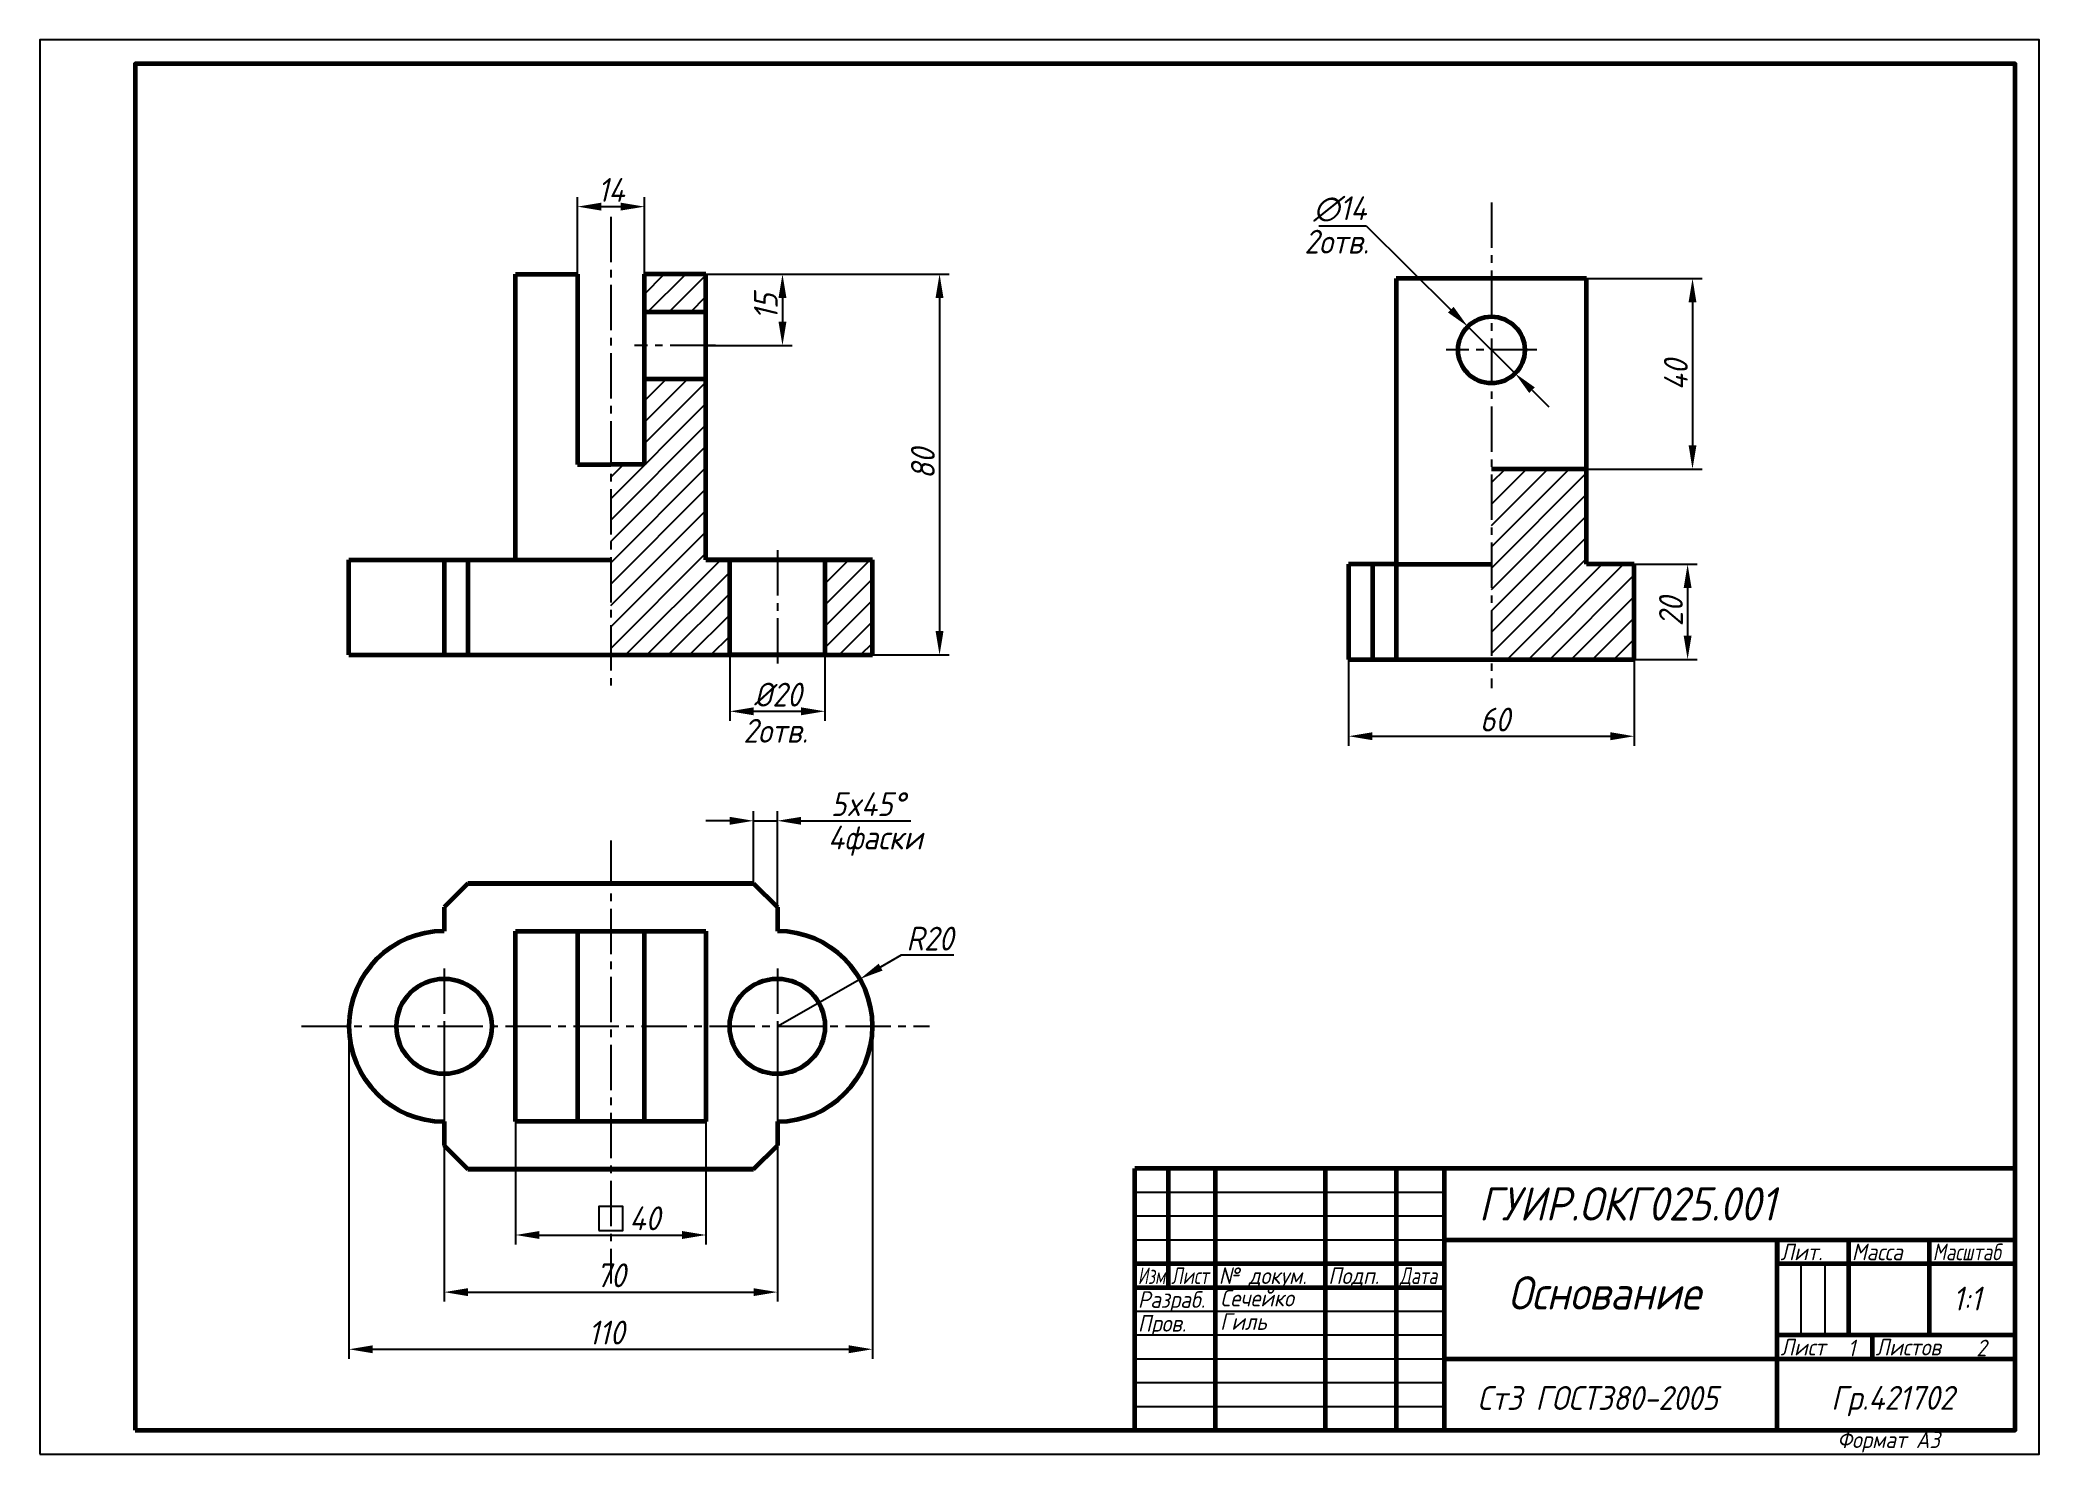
# Model space of a CAD drawing. Header units: millimetres. Extents: x 0 to 420, y 0 to 297.
import ezdxf

# ---------------------------------------------------------------- set-up
doc = ezdxf.new("R2010")
doc.units = ezdxf.units.MM
doc.header["$LTSCALE"] = 0.5
doc.linetypes.add('осевая2', pattern=[28.575, 19.05, -3.175, 3.175, -3.175])
doc.layers.get('0').update_dxf_attribs({"lineweight": 60})
doc.layers.get('Defpoints').update_dxf_attribs({"color": 5})
doc.layers.add('1-оси', color=1, linetype='осевая2')
doc.layers.add('3-размеры', color=6, linetype='Continuous')
doc.layers.add('2-штриховка', color=7, linetype='Continuous', true_color=0x00c7c7)
doc.layers.add('4-текст', color=7, linetype='Continuous', true_color=0x00ad00)
doc.styles.get("Standard").update_dxf_attribs({"font": 'isocpeui.ttf', "width": 0.9})
doc.dimstyles.new('Standart', dxfattribs={"dimtxt": 5, "dimasz": 5, "dimexe": 2, "dimexo": 0, "dimgap": 1, "dimtad": 1, "dimtoh": 1, "dimdec": 0, "dimtxsty": 'Standard', "dimcen": 2.5, "dimadec": 0, "dimazin": 0, "dimtfac": 1, "dimtdec": 0, "dimtmove": 0, "dimatfit": 3, "dimldrblk": 'DOTSMALL', "dimfxl": 1, "dimarcsym": 0})

# ---------------------------------------------------------------- blocks, each defined once
blk = doc.blocks.new('*D3')
at = {"layer": '3-размеры', "color": 0, "lineweight": -2, "transparency": 16777216}
for p, q in [((112.92, 247.83), (112.92, 264)), ((117.92, 262), (122, 262)), ((127, 247.83), (127, 264))]:
    blk.add_line(p, q, dxfattribs=at)
at = {"layer": '3-размеры', "color": 0, "transparency": 16777216}
for points in [[(117.92, 262.83), (117.92, 261.17), (112.92, 262)], [(122, 262.83), (122, 261.17), (127, 262)]]:
    blk.add_solid(points, dxfattribs=at)
at = {"layer": 'Defpoints', "color": 0, "transparency": 16777216}
for p in [(127, 262), (112.92, 247.83), (127, 247.83)]:
    blk.add_point(p, dxfattribs=at)
at = {"layer": '3-размеры', "color": 0, "transparency": 16777216, "insert": (120, 265.5), "char_height": 5, "attachment_point": 5}
blk.add_mtext('14', dxfattribs=at)
blk = doc.blocks.new('_DotSmall')
at = {"color": 0, "linetype": 'ByBlock', "const_width": 0.5}
blk.add_lwpolyline([(-0.0625, 0, 1), (0.0625, 0, 1)], format="xyb", close=True, dxfattribs=at)
blk = doc.blocks.new('*D4')
at = {"layer": '3-размеры', "color": 0, "lineweight": -2, "transparency": 16777216}
for p, q in [((139.92, 247.83), (158, 247.83)), ((156, 242.83), (156, 237.83)), ((139.92, 232.83), (158, 232.83))]:
    blk.add_line(p, q, dxfattribs=at)
at = {"layer": '3-размеры', "color": 0, "transparency": 16777216}
for points in [[(155.17, 242.83), (156.83, 242.83), (156, 247.83)], [(155.17, 237.83), (156.83, 237.83), (156, 232.83)]]:
    blk.add_solid(points, dxfattribs=at)
at = {"layer": 'Defpoints', "color": 0, "transparency": 16777216}
for p in [(139.92, 247.83), (139.92, 232.83), (156, 232.83)]:
    blk.add_point(p, dxfattribs=at)
at = {"layer": '3-размеры', "color": 0, "transparency": 16777216, "insert": (152.5, 241), "char_height": 5, "attachment_point": 5, "rotation": 90}
blk.add_mtext('15', dxfattribs=at)
blk = doc.blocks.new('*D5')
at = {"layer": '3-размеры', "color": 0, "lineweight": -2, "transparency": 16777216}
for p, q in [((139.92, 247.83), (191, 247.83)), ((189, 242.83), (189, 172.83)), ((144.92, 167.83), (191, 167.83))]:
    blk.add_line(p, q, dxfattribs=at)
at = {"layer": '3-размеры', "color": 0, "transparency": 16777216}
for points in [[(188.17, 242.83), (189.83, 242.83), (189, 247.83)], [(188.17, 172.83), (189.83, 172.83), (189, 167.83)]]:
    blk.add_solid(points, dxfattribs=at)
at = {"layer": 'Defpoints', "color": 0, "transparency": 16777216}
for p in [(139.92, 247.83), (144.92, 167.83), (189, 167.83)]:
    blk.add_point(p, dxfattribs=at)
at = {"layer": '3-размеры', "color": 0, "transparency": 16777216, "insert": (185.5, 208), "char_height": 5, "attachment_point": 5, "rotation": 90}
blk.add_mtext('80', dxfattribs=at)
blk = doc.blocks.new('*D6')
at = {"layer": '3-размеры', "color": 0, "lineweight": -2, "transparency": 16777216}
for p, q in [((268.66, 258), (278.61, 258)), ((278.61, 258), (296.43, 240.34)), ((309.93, 226.96), (299.98, 236.82)), ((313.48, 223.45), (317.03, 219.93))]:
    blk.add_line(p, q, dxfattribs=at)
at = {"layer": '3-размеры', "color": 0, "transparency": 16777216}
for points in [[(297.02, 240.93), (295.84, 239.75), (299.98, 236.82)], [(314.06, 224.04), (312.89, 222.85), (309.93, 226.96)]]:
    blk.add_solid(points, dxfattribs=at)
at = {"layer": 'Defpoints', "color": 0, "transparency": 16777216}
for p in [(299.98, 236.82), (309.93, 226.96)]:
    blk.add_point(p, dxfattribs=at)
at = {"layer": '3-размеры', "color": 0, "transparency": 16777216, "insert": (273.13, 261.5), "char_height": 5, "attachment_point": 5}
blk.add_mtext('∅14', dxfattribs=at)
blk = doc.blocks.new('*D7')
at = {"layer": '3-размеры', "color": 0, "lineweight": -2, "transparency": 16777216}
for p, q in [((180.95, 104.75), (176.61, 102.26)), ((191.98, 104.75), (180.95, 104.75)), ((154.92, 89.83), (172.28, 99.77))]:
    blk.add_line(p, q, dxfattribs=at)
at = {"layer": '3-размеры', "color": 0, "transparency": 16777216}
blk.add_solid([(176.2, 102.98), (177.03, 101.54), (172.28, 99.77)], dxfattribs=at)
at = {"layer": 'Defpoints', "color": 0, "transparency": 16777216}
for p in [(172.28, 99.77), (154.92, 89.83)]:
    blk.add_point(p, dxfattribs=at)
at = {"layer": '3-размеры', "color": 0, "transparency": 16777216, "insert": (186.96, 108.25), "char_height": 5, "attachment_point": 5}
blk.add_mtext('R20', dxfattribs=at)
blk = doc.blocks.new('*D8')
at = {"layer": '3-размеры', "color": 0, "lineweight": -2, "transparency": 16777216}
for p, q in [((64.92, 89.83), (64.92, 20)), ((174.92, 89.83), (174.92, 20)), ((69.92, 22), (169.92, 22))]:
    blk.add_line(p, q, dxfattribs=at)
at = {"layer": '3-размеры', "color": 0, "transparency": 16777216}
for points in [[(69.92, 22.83), (69.92, 21.17), (64.92, 22)], [(169.92, 22.83), (169.92, 21.17), (174.92, 22)]]:
    blk.add_solid(points, dxfattribs=at)
at = {"layer": 'Defpoints', "color": 0, "transparency": 16777216}
for p in [(64.92, 89.83), (174.92, 89.83), (174.92, 22)]:
    blk.add_point(p, dxfattribs=at)
at = {"layer": '3-размеры', "color": 0, "transparency": 16777216, "insert": (119, 25.5), "char_height": 5, "attachment_point": 5}
blk.add_mtext('110', dxfattribs=at)
blk = doc.blocks.new('*D9')
at = {"layer": '3-размеры', "color": 0, "lineweight": -2, "transparency": 16777216}
for p, q in [((99.92, 69.83), (99.92, 44)), ((139.92, 69.83), (139.92, 44)), ((104.92, 46), (134.92, 46))]:
    blk.add_line(p, q, dxfattribs=at)
at = {"layer": '3-размеры', "color": 0, "transparency": 16777216}
for points in [[(104.92, 46.83), (104.92, 45.17), (99.92, 46)], [(134.92, 46.83), (134.92, 45.17), (139.92, 46)]]:
    blk.add_solid(points, dxfattribs=at)
at = {"layer": 'Defpoints', "color": 0, "transparency": 16777216}
for p in [(99.92, 69.83), (139.92, 69.83), (139.92, 46)]:
    blk.add_point(p, dxfattribs=at)
at = {"layer": '3-размеры', "color": 0, "transparency": 16777216, "insert": (119.92, 49.5), "char_height": 5, "attachment_point": 5}
blk.add_mtext('     40', dxfattribs=at)
blk = doc.blocks.new('*D10')
at = {"layer": '3-размеры', "color": 0, "lineweight": -2, "transparency": 16777216}
for p, q in [((84.92, 89.83), (84.92, 32)), ((154.92, 89.83), (154.92, 32)), ((89.92, 34), (149.92, 34))]:
    blk.add_line(p, q, dxfattribs=at)
at = {"layer": '3-размеры', "color": 0, "transparency": 16777216}
for points in [[(89.92, 34.83), (89.92, 33.17), (84.92, 34)], [(149.92, 34.83), (149.92, 33.17), (154.92, 34)]]:
    blk.add_solid(points, dxfattribs=at)
at = {"layer": 'Defpoints', "color": 0, "transparency": 16777216}
for p in [(84.92, 89.83), (154.92, 89.83), (154.92, 34)]:
    blk.add_point(p, dxfattribs=at)
at = {"layer": '3-размеры', "color": 0, "transparency": 16777216, "insert": (119.92, 37.53), "char_height": 5, "attachment_point": 5}
blk.add_mtext('70', dxfattribs=at)
blk = doc.blocks.new('*D11')
at = {"layer": '3-размеры', "color": 0, "lineweight": -2, "transparency": 16777216}
for p, q in [((149.92, 119.83), (149.92, 135)), ((154.92, 114.83), (154.92, 135)), ((144.92, 133), (139.92, 133)), ((149.92, 133), (154.92, 133)), ((159.92, 133), (182.96, 133))]:
    blk.add_line(p, q, dxfattribs=at)
at = {"layer": '3-размеры', "color": 0, "transparency": 16777216}
for points in [[(144.92, 133.83), (144.92, 132.17), (149.92, 133)], [(159.92, 133.83), (159.92, 132.17), (154.92, 133)]]:
    blk.add_solid(points, dxfattribs=at)
at = {"layer": 'Defpoints', "color": 0, "transparency": 16777216}
for p in [(149.92, 133), (149.92, 119.83), (154.92, 114.83)]:
    blk.add_point(p, dxfattribs=at)
at = {"layer": '3-размеры', "color": 0, "transparency": 16777216, "insert": (173.94, 136.5), "char_height": 5, "width": 3.1636, "attachment_point": 5}
blk.add_mtext('5x45°', dxfattribs=at)
blk = doc.blocks.new('*D12')
at = {"layer": '3-размеры', "color": 0, "lineweight": -2, "transparency": 16777216}
for p, q in [((144.92, 167.83), (144.92, 154)), ((164.92, 167.83), (164.92, 154)), ((149.92, 156), (159.92, 156))]:
    blk.add_line(p, q, dxfattribs=at)
at = {"layer": '3-размеры', "color": 0, "transparency": 16777216}
for points in [[(149.92, 156.83), (149.92, 155.17), (144.92, 156)], [(159.92, 156.83), (159.92, 155.17), (164.92, 156)]]:
    blk.add_solid(points, dxfattribs=at)
at = {"layer": 'Defpoints', "color": 0, "transparency": 16777216}
for p in [(144.92, 167.83), (164.92, 167.83), (164.92, 156)]:
    blk.add_point(p, dxfattribs=at)
at = {"layer": '3-размеры', "color": 0, "transparency": 16777216, "insert": (155, 159.5), "char_height": 5, "width": 6.2966, "attachment_point": 5}
blk.add_mtext('%%C20', dxfattribs=at)
blk = doc.blocks.new('*D13')
at = {"layer": '3-размеры', "color": 0, "lineweight": -2, "transparency": 16777216}
for p, q in [((274.95, 166.89), (274.95, 148.76)), ((334.95, 166.89), (334.95, 148.76)), ((279.95, 150.76), (329.95, 150.76))]:
    blk.add_line(p, q, dxfattribs=at)
at = {"layer": '3-размеры', "color": 0, "transparency": 16777216}
for points in [[(279.95, 151.6), (279.95, 149.93), (274.95, 150.76)], [(329.95, 151.6), (329.95, 149.93), (334.95, 150.76)]]:
    blk.add_solid(points, dxfattribs=at)
at = {"layer": 'Defpoints', "color": 0, "transparency": 16777216}
for p in [(274.95, 166.89), (334.95, 166.89), (334.95, 150.76)]:
    blk.add_point(p, dxfattribs=at)
at = {"layer": '3-размеры', "color": 0, "transparency": 16777216, "insert": (305.69, 154.26), "char_height": 5, "attachment_point": 5}
blk.add_mtext('60', dxfattribs=at)
blk = doc.blocks.new('*D14')
at = {"layer": '3-размеры', "color": 0, "lineweight": -2, "transparency": 16777216}
for p, q in [((334.95, 186.89), (348.17, 186.89)), ((346.17, 181.89), (346.17, 171.89)), ((334.95, 166.89), (348.17, 166.89))]:
    blk.add_line(p, q, dxfattribs=at)
at = {"layer": '3-размеры', "color": 0, "transparency": 16777216}
for points in [[(345.34, 181.89), (347, 181.89), (346.17, 186.89)], [(345.34, 171.89), (347, 171.89), (346.17, 166.89)]]:
    blk.add_solid(points, dxfattribs=at)
at = {"layer": 'Defpoints', "color": 0, "transparency": 16777216}
for p in [(334.95, 186.89), (334.95, 166.89), (346.17, 166.89)]:
    blk.add_point(p, dxfattribs=at)
at = {"layer": '3-размеры', "color": 0, "transparency": 16777216, "insert": (342.67, 176.94), "char_height": 5, "attachment_point": 5, "rotation": 90}
blk.add_mtext('20', dxfattribs=at)
blk = doc.blocks.new('*D15')
at = {"layer": '3-размеры', "color": 0, "lineweight": -2, "transparency": 16777216}
for p, q in [((324.95, 246.89), (349.2, 246.89)), ((347.2, 241.89), (347.2, 211.89)), ((324.95, 206.89), (349.2, 206.89))]:
    blk.add_line(p, q, dxfattribs=at)
at = {"layer": '3-размеры', "color": 0, "transparency": 16777216}
for points in [[(346.37, 241.89), (348.03, 241.89), (347.2, 246.89)], [(346.37, 211.89), (348.03, 211.89), (347.2, 206.89)]]:
    blk.add_solid(points, dxfattribs=at)
at = {"layer": 'Defpoints', "color": 0, "transparency": 16777216}
for p in [(324.95, 246.89), (324.95, 206.89), (347.2, 206.89)]:
    blk.add_point(p, dxfattribs=at)
at = {"layer": '3-размеры', "color": 0, "transparency": 16777216, "insert": (343.7, 226.63), "char_height": 5, "attachment_point": 5, "rotation": 90}
blk.add_mtext('40', dxfattribs=at)

msp = doc.modelspace()

# ---------------------------------------------------------------- hatches: boundary and pattern name
at = {"layer": '2-штриховка'}
h = msp.add_hatch(dxfattribs=at)
h.set_pattern_fill('ANSI31', color=256)
h.set_pattern_definition([(45, (-5.0783, -5.1682), (-2.245064, 2.245064), [])])
h.paths.add_polyline_path([(126.92, 207.83), (119.92, 207.83), (119.92, 187.83), (139.92, 187.83), (139.92, 225.83), (126.92, 225.83)])
h.paths.add_polyline_path([(144.92, 187.83), (139.92, 187.83), (119.92, 187.83), (119.92, 167.83), (144.92, 167.83)])
h.paths.add_polyline_path([(174.92, 187.83), (164.92, 187.83), (164.92, 167.83), (174.92, 167.83)])
h.paths.add_polyline_path([(126.92, 247.83), (126.92, 239.83), (139.92, 239.83), (139.92, 247.83)])
h = msp.add_hatch(dxfattribs=at)
h.set_pattern_fill('ANSI31', color=256)
h.set_pattern_definition([(45, (31.9533, -6.108), (-2.245064, 2.245064), [])])
h.paths.add_polyline_path([(324.95, 206.89), (304.95, 206.89), (304.95, 166.89), (334.95, 166.89), (334.95, 186.89), (324.95, 186.89)])

# ---------------------------------------------------------------- linework, layer by layer
for p, q in [((99.92, 187.83), (99.92, 247.83)), ((99.92, 247.83), (112.92, 247.83)), ((112.92, 247.83), (112.92, 207.83)), ((139.92, 247.83), (126.92, 247.83)), ((126.92, 247.83), (126.92, 207.83)), ((139.92, 187.83), (139.92, 247.83)), ((324.95, 246.89), (284.95, 246.89)), ((284.95, 246.89), (284.95, 186.89)), ((324.95, 186.89), (324.95, 246.89)), ((139.92, 239.83), (126.92, 239.83)), ((126.92, 239.83), (126.92, 225.83)), ((139.92, 232.83), (139.92, 239.83)), ((126.92, 225.83), (139.92, 225.83)), ((112.92, 207.83), (119.92, 207.83)), ((126.92, 207.83), (119.92, 207.83)), ((324.95, 206.89), (304.95, 206.89)), ((64.92, 167.83), (64.92, 187.83)), ((64.92, 187.83), (119.92, 187.83)), ((64.92, 187.83), (99.92, 187.83)), ((84.92, 187.83), (84.92, 167.83)), ((84.92, 187.83), (89.92, 187.83)), ((89.92, 187.83), (89.92, 167.83)), ((174.92, 187.83), (139.92, 187.83)), ((139.92, 187.83), (174.92, 187.83)), ((144.92, 167.83), (144.92, 187.83)), ((154.92, 187.83), (149.92, 187.83)), ((174.92, 187.83), (154.92, 187.83)), ((174.92, 187.83), (154.92, 187.83)), ((154.92, 187.83), (164.92, 187.83)), ((164.92, 187.83), (164.92, 167.83)), ((174.92, 167.83), (174.92, 187.83)), ((174.92, 167.83), (174.92, 187.83)), ((284.95, 186.89), (274.95, 186.89)), ((274.95, 186.89), (274.95, 166.89)), ((279.95, 186.89), (279.95, 166.89)), ((284.95, 186.89), (284.95, 166.89)), ((284.95, 186.89), (304.95, 186.89)), ((334.95, 186.89), (324.95, 186.89)), ((334.95, 166.89), (334.95, 186.89)), ((64.92, 167.83), (174.92, 167.83)), ((164.92, 167.83), (144.92, 167.83)), ((274.95, 166.89), (334.95, 166.89)), ((89.92, 119.83), (84.92, 114.83)), ((89.92, 119.83), (84.92, 114.83)), ((89.92, 119.83), (149.65, 119.83)), ((90.2, 119.83), (89.92, 119.83)), ((149.92, 119.83), (90.2, 119.83)), ((149.65, 119.83), (149.92, 119.83)), ((149.92, 119.83), (154.92, 114.83)), ((84.92, 114.83), (84.92, 109.83)), ((84.92, 114.83), (84.92, 114.33)), ((84.92, 114.33), (84.92, 109.83)), ((84.92, 113.71), (84.92, 109.83)), ((154.92, 114.83), (154.92, 114.33)), ((154.92, 114.33), (154.92, 109.83)), ((154.92, 113.71), (154.92, 109.83)), ((99.92, 89.83), (99.92, 109.83)), ((99.92, 109.83), (139.92, 109.83)), ((112.92, 109.83), (112.92, 69.83)), ((126.92, 109.83), (126.92, 69.83)), ((139.92, 109.83), (139.92, 69.83)), ((99.92, 69.83), (99.92, 89.83)), ((84.92, 69.83), (84.92, 64.83)), ((84.92, 69.83), (84.92, 64.83)), ((139.92, 69.83), (99.92, 69.83)), ((154.92, 69.83), (154.92, 64.83)), ((84.92, 64.83), (89.92, 59.83)), ((89.92, 59.83), (84.92, 64.83)), ((149.92, 59.83), (154.92, 64.83)), ((89.92, 59.83), (149.92, 59.83)), ((149.92, 59.83), (89.92, 59.83)), ((365, 45), (365, 40))]:
    msp.add_line(p, q)
at = {"lineweight": 60}
for p, q in [((415, 60), (230, 60)), ((230, 5), (230, 60)), ((237, 60), (237, 35)), ((247, 5), (247, 60)), ((270, 60), (270, 5)), ((285, 5), (285, 60)), ((295, 60), (295, 5)), ((295, 45), (415, 45)), ((365, 5), (365, 45)), ((380, 45), (380, 25)), ((397, 25), (397, 45)), ((230, 40), (295, 40)), ((365, 40), (415, 40)), ((230, 35), (295, 35)), ((365, 25), (415, 25)), ((385, 20), (385, 25)), ((295, 20), (415, 20))]:
    msp.add_line(p, q, dxfattribs=at)
at = {"lineweight": -3}
for p, q in [((230, 55), (295, 55)), ((230, 50), (295, 50)), ((230, 45), (295, 45)), ((370, 25), (370, 40)), ((375, 40), (375, 25)), ((230, 30), (295, 30)), ((230, 25), (295, 25)), ((230, 20), (295, 20)), ((230, 15), (295, 15)), ((230, 10), (295, 10))]:
    msp.add_line(p, q, dxfattribs=at)
at = {"lineweight": 60}
msp.add_lwpolyline([(20, 5), (415, 5), (415, 292), (20, 292)], close=True, dxfattribs=at)
for centre, radius in [((304.95, 231.89), 7), ((84.92, 89.83), 10), ((154.92, 89.83), 10)]:
    msp.add_circle(centre, radius)
for centre, start, end in [((84.92, 89.83), 90, 270), ((154.92, 89.83), 270, 90)]:
    msp.add_arc(centre, 20, start, end)
at = {"layer": '1-оси'}
for p, q in [((304.95, 262.89), (304.95, 160.89)), ((119.92, 259.83), (119.92, 160.83)), ((139.92, 247.83), (139.92, 232.83)), ((141.92, 232.83), (124.92, 232.83)), ((314.46, 231.89), (295.46, 231.89)), ((154.92, 189.83), (154.92, 165.83)), ((119.92, 128.83), (119.92, 35.83)), ((84.92, 102), (84.92, 78)), ((154.92, 102), (154.92, 78)), ((54.92, 89.83), (186.92, 89.83))]:
    msp.add_line(p, q, dxfattribs=at)
at = {"layer": '3-размеры'}
msp.add_lwpolyline([(117.43, 46.97), (122.43, 46.97), (122.43, 51.96), (117.43, 51.96)], close=True, dxfattribs=at)
at = {"layer": 'Defpoints'}
msp.add_lwpolyline([(0, 0), (420, 0), (420, 297), (0, 297)], close=True, dxfattribs=at)

# ---------------------------------------------------------------- texts
at = {"lineweight": -3, "width": 0.9}
msp.add_text('Формат А3', height=3.5, dxfattribs=at).set_placement((377.6, 1.25))
at = {"layer": '3-размеры', "char_height": 5, "attachment_point": 1}
for s, width, heights, insert in [('2отв.', 32, [0], (265.64, 257.14)), ('2отв.', 32, [0], (147.77, 154.4)), ('4фаски', 29.3464, [10.07], (165.57, 131.98))]:
    msp.add_mtext_dynamic_manual_height_columns(s, width=width, gutter_width=25, heights=heights, dxfattribs=dict(at, insert=insert))
at = {"layer": '4-текст', "width": 0.9}
for s, height, p in [('ГУИР.ОКГ025.001', 7, (302.3, 49.03)), ('Сечейко', 3.5, (248, 31)), ('Основание', 7, (308.45, 30.34)), ('1:1', 5, (401.88, 30.14)), ('Гиль', 3.5, (247.95, 26.07)), ('Ст3 ГОСТ380-2005', 5, (302.02, 9.26)), ('Гр.421702', 5, (376.33, 9.3))]:
    msp.add_text(s, height=height, dxfattribs=at).set_placement(p)
at = {"layer": '4-текст', "lineweight": -3}
for s, width, p in [('Лит.', 0.9, (365.67, 40.7)), ('Масса', 0.9, (380.67, 40.7)), ('Масштаб', 0.8, (397.67, 40.7)), ('Изм.', 0.7, (230.67, 35.7)), ('Лист', 0.75, (237.67, 35.7)), ('№ докум.', 0.9, (247.67, 35.7)), ('Подп.', 0.9, (270.67, 35.7)), ('Дата', 0.75, (285.67, 35.7)), ('Разраб.', 0.9, (230.67, 30.7)), ('Пров.', 0.9, (230.67, 25.7)), ('Лист', 0.9, (365.67, 20.7)), ('1', 0.9, (379.83, 20.51)), ('Листов', 0.9, (385.67, 20.7)), ('2', 0.9, (406.83, 20.51))]:
    msp.add_text(s, height=3.5, dxfattribs=dict(at, width=width)).set_placement(p)

# ---------------------------------------------------------------- dimensions: what is measured, and where the dimension line sits
at = {"layer": '3-размеры'}
for base, p1, p2, picture, middle in [((127, 262), (112.92, 247.83), (127, 247.83), '*D3', (120, 262)), ((334.95, 150.76), (274.95, 166.89), (334.95, 166.89), '*D13', (305.69, 150.76)), ((174.92, 22), (64.92, 89.83), (174.92, 89.83), '*D8', (119, 22)), ((154.92, 34), (84.92, 89.83), (154.92, 89.83), '*D10', (119.92, 34))]:
    dim = msp.add_linear_dim(base=base, p1=p1, p2=p2, dimstyle='Standart', dxfattribs=at)
    dim.commit()
    dim.dimension.update_dxf_attribs({"geometry": picture, "text_midpoint": middle, "dimtype": 160})
dim = msp.add_diameter_dim_2p(p1=(309.93, 226.96), p2=(299.98, 236.82), dimstyle='Standart', dxfattribs=at)
dim.commit()
dim.dimension.update_dxf_attribs({"geometry": '*D6', "text_midpoint": (273.13, 258), "dimtype": 163})
for base, p1, p2, picture, middle in [((156, 232.83), (139.92, 247.83), (139.92, 232.83), '*D4', (156, 241)), ((189, 167.83), (139.92, 247.83), (144.92, 167.83), '*D5', (189, 208)), ((347.2, 206.89), (324.95, 246.89), (324.95, 206.89), '*D15', (347.2, 226.63)), ((346.17, 166.89), (334.95, 186.89), (334.95, 166.89), '*D14', (346.17, 176.94))]:
    dim = msp.add_linear_dim(base=base, p1=p1, p2=p2, angle=90, dimstyle='Standart', dxfattribs=at)
    dim.commit()
    dim.dimension.update_dxf_attribs({"geometry": picture, "text_midpoint": middle, "dimtype": 160})
for base, p1, p2, text, picture, middle in [((164.92, 156), (144.92, 167.83), (164.92, 167.83), '%%C<>', '*D12', (155, 156)), ((149.92, 133), (154.92, 114.83), (149.92, 119.83), '5x45°', '*D11', (173.94, 133)), ((139.92, 46), (99.92, 69.83), (139.92, 69.83), '     <>', '*D9', (119.92, 46))]:
    dim = msp.add_linear_dim(base=base, p1=p1, p2=p2, text=text, dimstyle='Standart', dxfattribs=at)
    dim.commit()
    dim.dimension.update_dxf_attribs({"geometry": picture, "text_midpoint": middle, "dimtype": 160})
dim = msp.add_radius_dim(center=(154.92, 89.83), mpoint=(172.28, 99.77), dimstyle='Standart', dxfattribs=at)
dim.commit()
dim.dimension.update_dxf_attribs({"geometry": '*D7', "text_midpoint": (186.96, 108.25)})

doc.saveas('drawing.dxf')
